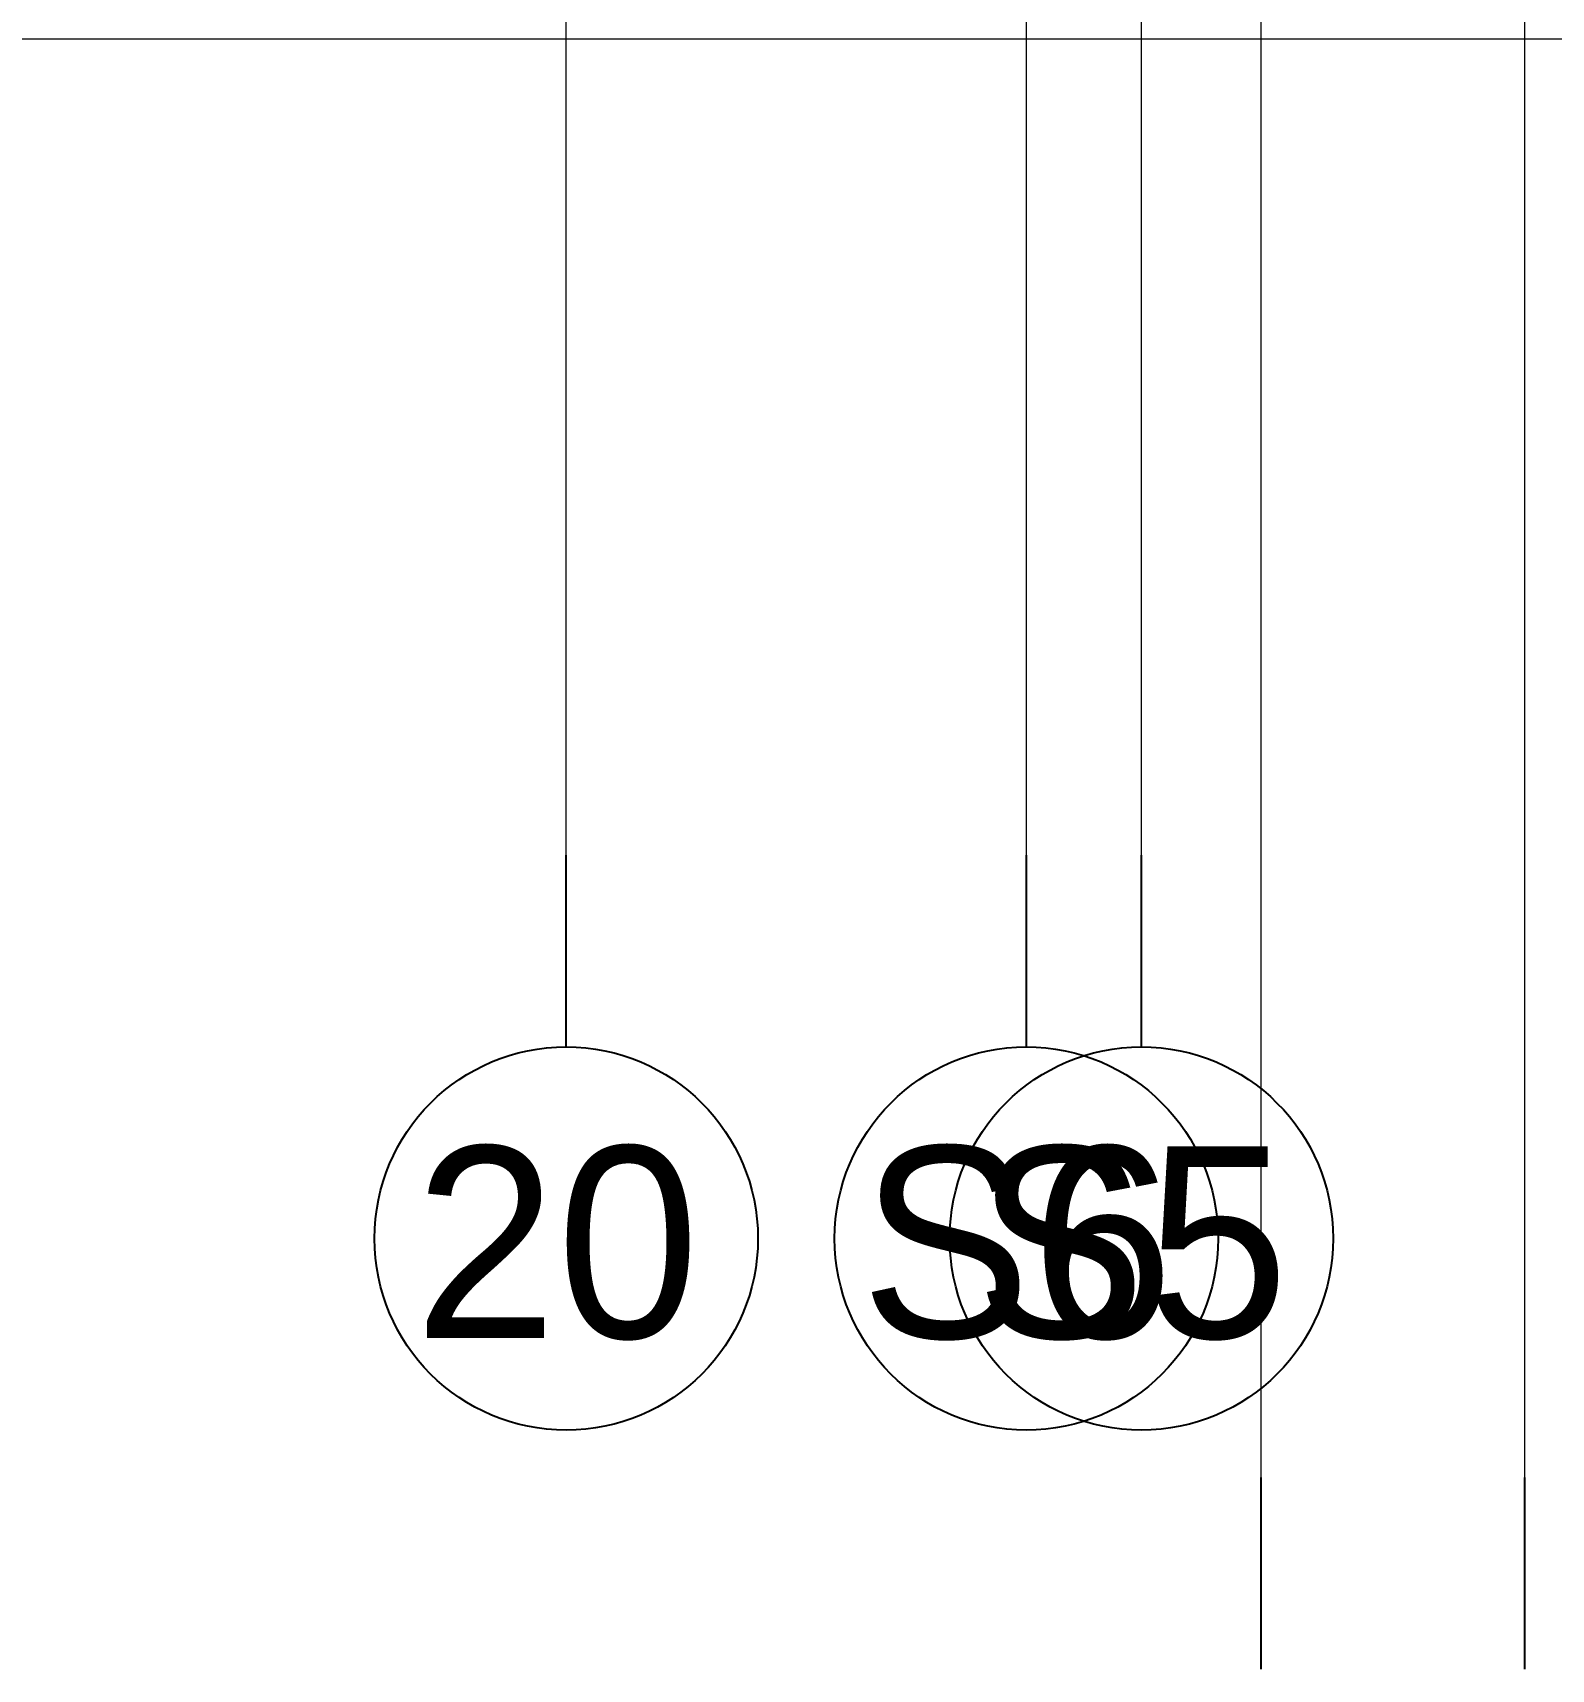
# Model space of a CAD drawing. Extents: x 692141 to 693595, y 1492301 to 1494225.
# Drawn here: x 692284.69 to 692300.53, y 1492357.6 to 1492374.68 of the extents above; entities that cross this region are included whole.
import ezdxf

# ---------------------------------------------------------------- set-up
doc = ezdxf.new("R2010")
doc.units = 0
doc.header["$MEASUREMENT"] = 0
doc.linetypes.add('Grid Line', pattern=[5556.25, 3175, -793.75, 793.75, -793.75])
for name, color, linetype, lineweight in [('A-FLOR', 192, 'Continuous', 5), ('S-GRID', 1, 'Continuous', 5), ('S-GRID-IDEN', 1, 'Continuous', 25)]:
    doc.layers.add(name, color=color, linetype=linetype, lineweight=lineweight)
doc.styles.add('Browallia New_1', font='Browallia New.ttf', dxfattribs={"height": 999.9999999999994})

# ---------------------------------------------------------------- blocks, each defined once
blk = doc.blocks.new('Grid - INFRA-AR_Grid Head-309054-500_ELEVATION 4')
at = {"layer": 'S-GRID-IDEN'}
blk.add_circle((266499.6363114623, -12720.91999865911), 2000, dxfattribs=at)

msp = doc.modelspace()

# ---------------------------------------------------------------- linework, layer by layer
at = {"layer": 'A-FLOR', "color": 90, "lineweight": 9}
msp.add_line((692229.6700198601, 1492374.613383747), (692717.3624908916, 1492374.613383747), dxfattribs=at)
at = {"layer": 'S-GRID', "linetype": 'Grid Line'}
for p, q in [((692290.2580527348, 1492366.092463748), (692290.2580527348, 1492428.913383747)), ((692295.0580527348, 1492366.092463748), (692295.0580527348, 1492428.913383747)), ((692296.2580527348, 1492366.092463748), (692296.2580527348, 1492428.913383747)), ((692297.5081710422, 1492359.597277335), (692297.5081710422, 1492428.913383747)), ((692300.2581710422, 1492359.597277335), (692300.2581710422, 1492428.913383747))]:
    msp.add_line(p, q, dxfattribs=at)
at = {"layer": 'S-GRID', "lineweight": 25}
for p, q in [((692290.2580527348, 1492364.092463748), (692290.2580527348, 1492366.092463748)), ((692295.0580527348, 1492364.092463748), (692295.0580527348, 1492366.092463748)), ((692296.2580527348, 1492364.092463748), (692296.2580527348, 1492366.092463748)), ((692297.5081710422, 1492357.597277335), (692297.5081710422, 1492359.597277335)), ((692300.2581710422, 1492357.597277335), (692300.2581710422, 1492359.597277335))]:
    msp.add_line(p, q, dxfattribs=at)

# ---------------------------------------------------------------- block references
at = {"layer": 'S-GRID-IDEN', "xscale": 0.001, "yscale": 0.001, "zscale": 0.001}
for p in [(692023.7584164233, 1492374.813383746), (692028.5584164234, 1492374.813383746), (692029.7584164233, 1492374.813383746)]:
    msp.add_blockref('Grid - INFRA-AR_Grid Head-309054-500_ELEVATION 4', p, dxfattribs=at)

# ---------------------------------------------------------------- texts
at = {"layer": 'S-GRID-IDEN', "lineweight": 5, "char_height": 1.999999999999998, "attachment_point": 1, "style": 'Browallia New_1'}
for s, insert, width in [('20', (692288.6720046607, 1492363.054432302), 3.848099999999994), ('S6', (692293.3245046607, 1492363.054432302), 4.208859374999995), ('S5', (692294.5245046606, 1492363.054432302), 4.208859374999995)]:
    msp.add_mtext(s, dxfattribs=dict(at, insert=insert, width=width))

doc.saveas('drawing.dxf')
